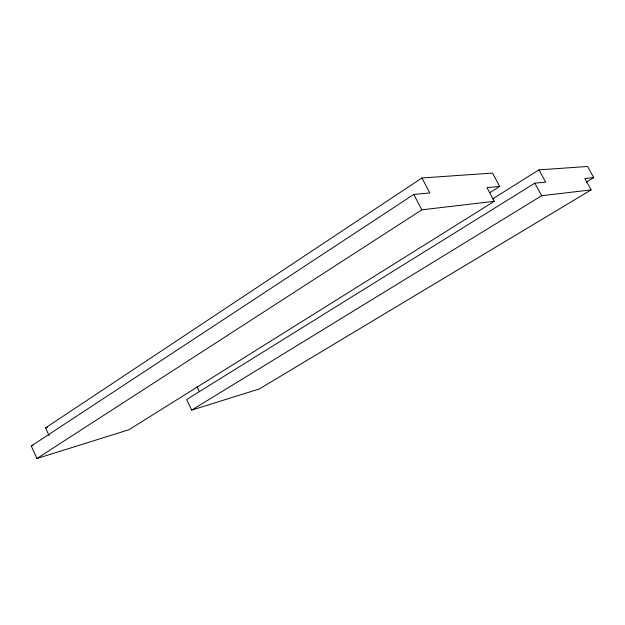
<?xml version="1.0" encoding="UTF-8"?>
<svg xmlns="http://www.w3.org/2000/svg" width="625" height="625" viewBox="0 0 625 625"><rect width="100%" height="100%" fill="white"/><g stroke="black" fill="none" stroke-linecap="round" stroke-linejoin="round"><path stroke-width="0.94" d="M49.148 435.719L45.57 427.867L421.93 177.977L492.516 173.078L499.688 186.422L489.789 192.672M499.688 186.422L486.938 187.609L494.273 201.305L128.953 429.734L36.906 458.516L31.25 446.023L413.773 194.43L429.812 192.938L421.93 177.977M36.906 458.516L421.844 209.828L494.273 201.305M492.68 198.875L538.945 169.859L587.586 166.484L593.75 177.656L586.25 182.203M538.945 169.859L545.633 182.141L534.836 183.148L186.617 399.547L191.664 410.125L259.312 388.969L591.117 189.898L584.828 178.484L593.75 177.656M191.664 410.125L541.664 195.727L591.117 189.898M31.25 446.023L33.055 445.477M45.57 427.867L47.43 427.336M534.836 183.148L541.664 195.727M413.773 194.43L421.844 209.828M196.945 386.586L199.43 391.766"/></g></svg>
